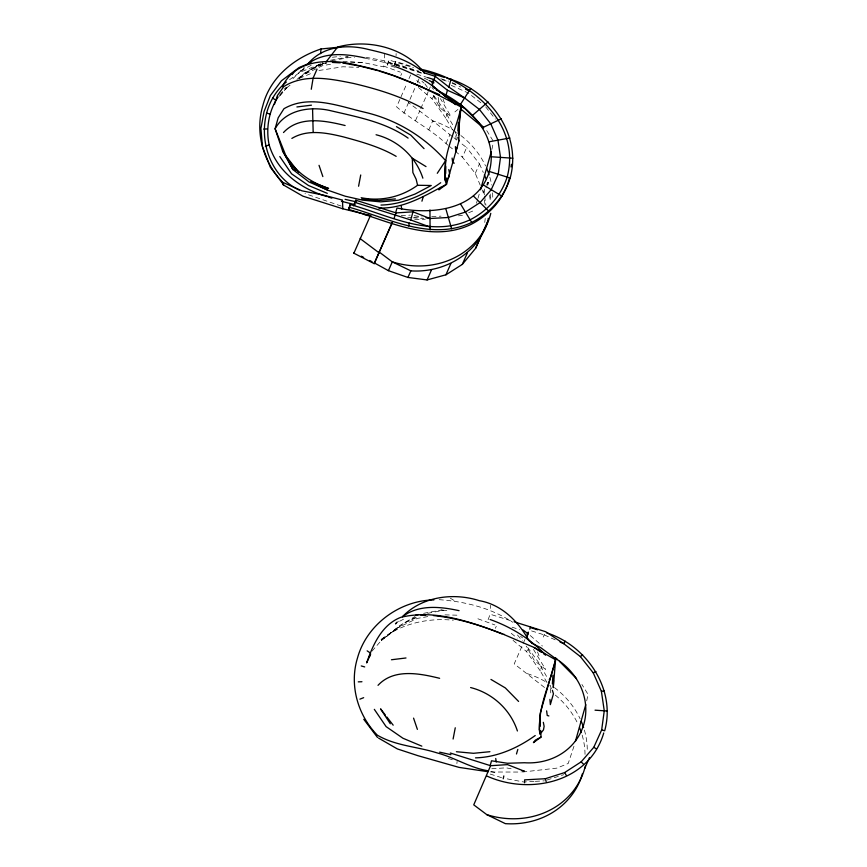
<?xml version="1.0" encoding="UTF-8"?>
<svg xmlns="http://www.w3.org/2000/svg" width="867" height="867" viewBox="0 0 867 867"><rect width="100%" height="100%" fill="white"/><g stroke="black" fill="none" stroke-linecap="round" stroke-linejoin="round"><path stroke-width="0.65" stroke-dasharray="4.33 3.25" d="M394.778 66.141L384.818 62.489L384.46 53.689M396.067 55.607L396.121 53.537M490.603 608.406L490.679 605.296M456.876 763.599L457.126 761.421M484.751 222.418L485.249 218.441M491.914 149.352L493.247 142.882M586.71 700.861L588.043 694.38L581.941 684.486M452.444 129.725L445.811 118.172L447.09 113.577M546.979 682.524L540.336 670.971L541.615 666.376M395.081 67.323L387.419 64.906L389.142 60.029L413.526 67.713M387.419 64.906L389.142 60.029M395.634 61.427L393.585 66.857L395.634 61.427L411.998 66.586M488.121 619.656L490.158 614.226L512.82 621.368M476.449 203.236L477.565 199.562M477.945 198.337L479.809 192.214M573.965 746.238L568.21 763.469L556.939 768.108L522.422 772.042M543.36 637.05L544.346 634.351M555.205 639.835L544.292 634.926L544.953 633.127M399.85 99.456L396.598 106.858C412.139 120.242 430.942 129.4 446.017 143.554L448.066 145.255M400.933 96.985L406.84 83.546M408.986 78.659L410.6 74.985M403.859 113.284L415.315 87.22M417.395 82.473L418.967 78.908M415.542 120.513L419.693 111.052M420.766 108.613L428.233 91.599M428.775 90.385L430.368 86.743M428.797 129.866L432.752 120.838L408.53 102.674M446.017 143.554L449.93 134.645L432.752 120.838A81.487 73.229 23.7 0 1 455.511 131.686M480.253 185.256L475.289 173.422L462.425 157.155L466.63 147.585L460.366 142.73M475.289 173.422L479.484 163.852L466.63 147.585M484.696 189.017L483.222 192.366L483.613 194.956M486.647 184.563L487.633 182.341L488.435 182.298L489.01 186.188M484.415 194.912L484.024 192.322L486.474 186.752M486.961 185.636L488.435 182.298M524.903 639.543L514.229 663.851L544.454 687.444A81.498 73.229 23.7 0 1 547.814 689.558M400.803 75.505L401.746 73.532M495.328 628.304L496.271 626.332M279.813 94.861L285.601 87.513M445.811 118.172L431.918 98.675L434.194 95.955M540.336 670.971L526.442 651.475L528.729 648.754M279.217 96.356L287.551 86.83M280.019 95.446L286.717 87.784M372.03 651.106L382.087 639.629L381.447 640.366L405.344 622.463L417.07 616.545M300.979 71.614L305.314 66.813M395.515 624.413L398.972 620.577M292.916 78.669L304.263 67.366M396.967 621.888L395.146 623.601L406.287 617.792M296.882 79.471L304.859 72.991L322.719 62.381M454.904 111.908L457.96 109.437M299.148 78.106L303.222 74.952L322.622 65.643L331.931 64.006M427.799 616.578L417.157 618.442L397.747 627.751L381.447 640.366L399.384 625.79L415.022 616.513M286.923 87.567L290.044 85.226M299.386 78.225L310.82 69.674L320.584 63.703M289.513 79.753L300.058 72.221L320.79 63.92M298.812 78.084L303.222 74.952M397.747 627.751L380.136 640.312C400.511 623.785 427.464 617.607 453.278 620.23M299.451 78.312L312.738 72.774M304.859 72.991L316.78 66.347L325.58 62.966M300.621 70.801L311.752 64.992M323.705 63.15L310.82 69.674L326.902 62.652M405.344 622.463L418.956 616.524M468.679 212.729L473.685 210.67M318.937 70.487L342.92 66.77L358.754 67.431M546.979 780.018L563.691 774.697M330.414 60.257L347.494 57.059M423.627 613.348L442.029 609.859M331.855 60.788L347.916 57.699L354.484 57.493M427.615 613.348L442.452 610.498L449.008 610.292M458.426 215.829L462.414 215.309M322.09 63.768L327.303 63.161M332.375 57.255L340.352 56.409M401.183 215.699L410.308 215.114M491.806 768.747L506.144 767.826L514.023 769.322M484.024 192.322L483.222 192.366L482.236 189.992M534.029 781.416L523.668 781.991L505.483 778.555M535.329 781.34L544.4 780.842M414.339 217.184L421.015 216.923M431.701 216.512L441.043 216.143M414.719 219.427L425.253 219.275M490.733 772.009L521.1 772.053M440.935 610.162L443.514 610.151M350.463 62.077L364.888 62.446M444.988 614.876L459.412 615.245M407.663 217.444L411.695 217.715M413.028 217.812L423.768 218.527M342.942 61.34L364.639 62.879L383.962 66.9M345.597 56.366L348.198 56.615M439.125 599.682C464.94 601.525 490.874 607.865 512.7 622.235M365.733 57.255L384.07 60.679L400.847 66.824L399.925 66.358M414.242 215.525L422.121 217.021M365.05 58.187L384.818 62.489M490.83 771.457L494.764 772.432M394.994 63.649L418.913 71.181M388.21 62.153L422.868 73.066M440.837 78.724L448.532 81.151M388.351 62.782L423.183 73.749M442.137 79.721L448.488 81.726M416.734 74.139L427.583 77.564M531.579 630.916L544.292 634.926M512.039 627.188L519.593 629.561M448.282 758.441L453.311 760.034M490.169 774.058L501.614 777.666M341.284 206.097L304.989 193.59M383.387 65.99L400.348 72.156M477.912 618.789L494.884 624.955M452.173 82.614L455.695 84.197M452.184 83.221L460.67 87.036M451.252 85.345L468.223 92.986L481.792 103.498M424.223 78.138L427.875 79.883M450.331 598.219L454.341 600.603M530.279 635.554L542.395 646.034M449.93 134.645L453.062 137.073M454.102 137.875L456.194 139.5M433.197 95.392L439.829 107.757L451.035 116.568L440.436 98.61M416.734 80.544L421.676 84.532M511.259 633.343L517.187 638.123M520.579 636.27L522.573 637.884M418.49 87.556L431.918 98.675M449.095 146.1L454.221 150.349M455.24 151.205L462.425 157.155M513.026 640.355L526.442 651.475M421.947 81.346L423.898 83.004M517.447 634.969L522.433 640.832M485.726 106.934L495.371 119.137M431.972 87.372L433.511 89.42M533.433 649.372L545.571 669.367L534.354 660.556L526.215 646.088M433.868 95.684L443.893 109.415L453.018 125.368M527.635 647.421L538.429 662.215L548.204 679.305M424.873 83.828L427.897 88.033M486.723 130.581L493.518 141.581M479.484 163.852L483.287 172.479M456.92 136.011L455.413 132.272L456.476 142.177M551.445 688.81L549.949 685.06L551.011 694.976M443.026 99.163L444.457 102.945M537.551 651.962L538.992 655.745M438.182 97.364L439.829 107.757M490.158 193.959L491.112 200.45M487.633 182.341L488.013 184.931M489.541 195.303L490.505 201.783M484.599 196.213L485.943 205.284M484.371 200.147L485.141 205.327M456.616 132.434A81.487 73.229 23.7 0 1 459.857 134.753M460.919 135.566A81.487 73.229 23.7 0 1 485.574 165.965M489.855 177.269A81.487 73.229 23.7 0 1 491.654 184.996M492.597 192.832A81.487 73.229 23.7 0 1 492.705 199.291M527.288 673.637A81.487 73.229 23.7 0 1 546.687 682.372M554.392 687.553A81.487 73.229 23.7 0 1 580.099 718.765M584.38 730.068A81.487 73.229 23.7 0 1 587.23 752.09M555.303 695.096A81.498 73.229 23.7 0 1 577.877 723.837M582.158 735.14A81.498 73.229 23.7 0 1 585.03 754.583"/><path stroke-width="1.3" d="M445.681 173.487L445.714 166.529M540.206 726.286L540.249 719.328M539.241 729.288L540.163 713.433L555.563 659.776L534.072 647.465L503.857 634.503M440.902 187.283L438.886 189.84L446.483 184.324L458.914 141.007L458.968 127.471L461.027 106.977C428.656 89.669 395.374 72.98 359.101 65.729C332.495 58.566 296.048 57.677 282.349 86.646M458.773 134.819L459.477 118.757L461.027 106.977C456.031 132.293 439.753 158.087 446.483 184.324C425.329 195.454 403.458 209.12 378.662 207.982M553.493 680.27L553.298 687.618L555.563 659.776C549.949 684.334 536.825 708.447 539.946 734.143L539.307 729.7M445.118 180.13L445.627 160.644C424.234 136.531 396.338 119.624 364.942 112.276C338.997 106.229 309.075 94.135 283.953 108.722L278.177 117.814L275.099 128.76L282.534 150.76L292.883 169.564L309.031 181.962L327.596 190.122L345.164 196.202L362.579 200.147L380.678 201.87L398.527 200.201L415.185 193.991L431.246 185.505L417.58 185.267C401.28 197.058 380.938 201.686 361.171 197.709M458.654 132.976L458.968 127.471M457.852 131.069L458.394 122.355M552.387 683.857L552.929 675.144M320.595 53.624L321.018 48.975L340.698 47.002M395.666 212.643L396.999 208.004C430.812 215.005 477.793 210.464 489.291 171.46C499.652 134.147 467.02 104.289 436.404 90.038M392.036 222.895L374.436 262.95L388.416 270.667L407.934 277.451L427.084 279.933L445.931 274.806L462.317 264.392L475.625 248.309L487.904 220.868L488.251 218.321M524.622 782.803L524.6 779.866L545.332 778.718L564.623 772.573L581.15 761.855L593.787 747.3L601.676 729.884L604.266 710.799L601.395 691.346L593.245 672.868L580.391 656.601L563.691 643.65L545.701 631.729L514.077 621.769M509.579 177.507C504.843 198.261 489.454 214.973 470.77 224.553C430.26 243.605 387.538 220.5 348.501 209.413L350.225 204.536C388.524 215.168 430.335 238.403 470.098 219.774C487.579 210.952 501.148 195.812 507.141 177.085C521.901 122.03 468.137 78.507 419.552 68.97M511.053 166.941L511.411 164.296M348.501 209.413L349.434 207.289C388.47 218.376 431.192 241.481 471.702 222.429C489.855 213.249 503.998 197.524 510.154 178.028C522.324 134.071 489.096 89.323 446.906 78.214M546.459 632.758C586.417 645.341 616.264 688.907 604.678 730.827L601.676 729.884M311.264 89.268L313.139 78.063L317.029 69.165M299.288 190.133C259.287 171.135 251.907 109.849 286.348 82.007M327.022 196.571C301.066 189.039 277.093 171.753 269.138 144.876C265.736 128.609 268.748 110.694 278.166 96.963M358.58 186.232L360.726 174.982M453.105 739.031L455.262 727.781M408.693 225.962L409.289 223.144M503.228 778.761L503.814 775.943M491.253 151.823L480.524 189.775M585.778 704.622L575.406 741.35M349.434 207.289L350.225 204.536M355.795 200.223L353.747 205.652L355.795 200.223L396.078 212.914L413.017 211.83L429.999 218.506L448.358 217.487L465.427 212.057L480.058 202.575L491.242 189.678L498.211 174.267L500.508 157.382L497.961 140.172L490.765 123.808L479.386 109.415L464.604 97.96L448.835 87.036L435.277 76.339L423.952 72.774M392.361 222.385L374.23 263.666L353.888 253.207L354.094 252.492M360.466 237.992L360.26 238.707L379.02 252.774L379.226 252.059L392.285 261.856L410.839 270.851C443.947 273.192 478.237 253.587 487.904 220.868M374.23 263.666L374.436 262.95M432.21 85.334L435.917 74.118M396.078 212.914L394.03 218.332M446.126 94.806L447.437 90.233L433.868 79.536L427.583 77.564M430.065 227.067L410.687 219.936L413.017 211.83M448.835 87.036L451.165 78.93M490.202 765.442L491.524 760.803L507.455 763.263L524.47 762.743A62.749 56.388 23.7 0 0 583.816 724.248A62.749 56.388 23.7 0 0 554.577 657.858L540.65 647.606L532.154 643.433M526.735 638.134L528.404 632.336M521.901 770.806L524.535 771.305L507.553 764.629L490.603 765.713L473.75 804.858L486.81 814.655L505.363 823.65A81.498 73.229 23.7 0 0 582.44 773.667M529.813 629.139L530.441 626.917M421.936 201.187L423.291 196.625M516.472 753.987L517.827 749.424M274.395 104.484L277.407 95.576L283.802 86.548C304.729 73.402 330.555 78.799 353.259 83.395C377.383 89.052 401.367 96.4 423.085 108.538M353.888 253.207L370.458 215.493M431.972 83.091L433.576 79.45M388.416 270.667L392.285 261.856A81.487 73.229 23.7 0 0 490.787 213.336M407.934 277.451L410.839 270.851M427.084 279.933L431.571 269.702M445.931 274.806L450.862 263.568M462.317 264.392L467.389 252.85M475.625 248.309L480.025 238.284M527.038 634.677L528.111 632.249M584.661 768.596L589.484 757.617M603.746 732.951C589.3 782.348 529.694 795.451 486.842 776.019M369.873 655.831L366.633 662.919C372.886 644.907 381.783 624.684 400.814 617.326C435.852 608.905 471.746 622.419 504.366 634.503M370.48 654.195L368.93 657.284L370.675 653.956M460.041 105.07L470.727 88.423M565.251 641.222L563.691 643.65L560.049 642.014M437.282 173.292L445.627 160.644M292.168 74.584L294.899 70.585M325.949 62.099L337.631 47.046C367.63 38.712 404.954 47.338 424.277 72.936M446.7 179.913L448.965 177.031L449.594 173.487L448.803 169.531M541.225 732.713L543.49 729.83L544.118 726.286L543.327 722.33M440.696 182.731C423.54 195.042 402.581 204.525 380.992 205.056M535.221 735.53C518.076 747.842 497.116 757.324 475.517 757.856M283.498 132.532C299.256 115.463 325.103 120.6 345.109 125.52M378.023 685.331C393.791 668.262 419.639 673.399 439.634 678.308M472.905 115.029L488.078 101.873M580.391 656.601L582.613 654.672M541.019 737.113L533.422 742.64L535.427 740.082L541.019 737.113L540.77 730.718M482.8 127.557L501.451 118.779M593.245 672.868L595.976 671.578M291.865 138.417C307.568 128.955 326.556 132.814 343.321 136.867C361.441 141.776 379.833 146.848 396.165 156.363M321.018 48.975C294.433 57.764 270.136 77.261 262.939 105.275C254.638 132.293 263.2 162.302 282.75 182.33L301.965 190.838L323.044 195.01L342.443 200.071L342.823 208.795L371.065 215.72M310.906 62.554L299.007 67.593L281.428 80.794L270.352 95.554L264.077 111.54L260.913 128.414L262.484 146.805L270.385 167.32L284.029 185.3L302.821 196.126L342.823 208.795M265.378 146.35L269.138 144.876M359.903 699.149L363.663 697.675M415.976 615.071L418.458 614.562M489.075 141.787L509.915 137.994M601.395 691.346L604.44 690.793M408.108 138.113C385.046 121.77 356.207 116.763 329.2 110.358C309.649 106.218 285.633 109.773 275.099 128.76L286.023 156.06L292.883 169.564M296.904 106.955L311.47 105.178M391.44 659.754L406.005 657.977M433.912 599.931C399.698 600.354 366.524 624.739 357.464 658.075C349.173 685.093 357.724 715.102 377.275 735.129C395.612 745.945 417.092 746.541 436.979 752.87C454.622 757.476 470.077 767.967 488.219 770.806M395.374 198.901L378.944 200.505L361.875 198.933M489.909 751.7L473.48 753.304L456.41 751.722M263.731 129.064L267.415 128.934M358.266 681.863L361.94 681.733M332.429 62.435L340.2 62.836M420.473 614.898L425.664 615.169M433.435 615.57C457.072 618.084 480.177 624.966 502.123 634.005M491.286 156.764L512.896 158.217M364.541 214.593L368.583 214.864M595.044 710.181L607.431 711.016M488.034 771.728L459.077 767.393L418.035 755.721L397.357 748.925L378.565 738.099M364.53 57.861C345.738 53.776 324.182 51.489 307.915 63.941C322.535 46.005 347.342 44 368.41 49.462C386.78 53.635 405.637 58.718 420.885 70.26M459.055 610.661C440.273 606.575 418.718 604.288 402.44 616.74C421.622 596.496 453.474 592.334 479.234 600.658C501.625 604.505 518.466 621.368 528.903 640.67M342.801 62.966L360.639 66.26L377.817 70.617M426.065 217.758L429.999 218.506M355.21 204.753L341.446 201.296M345.109 199.345L356.424 201.881M439.634 752.144L450.959 754.68M266.711 113.144L270.168 114.13M361.246 665.943L364.693 666.929M454.33 163.137L452.704 162.66L452.097 158.065M548.854 715.936L547.229 715.459L546.622 710.864M421.232 70.129L444.337 77.412M489.291 171.46L510.154 178.028M355.156 202.445L410.687 219.936M531.113 627.773L537.562 629.8M450.32 753.022L490.603 765.713M379.063 71.018L393.986 75.83L422.695 87.296M328.225 196.972L331.833 198.153M376.072 134.753C397.888 140.237 415.922 156.764 422.868 178.179M470.608 687.553C492.413 693.036 510.457 709.553 517.404 730.979M395.601 66.716C414.166 73.511 431.723 83.286 445.941 97.158M490.137 619.515C511.064 626.96 530.355 638.838 545.625 655.051L543.522 653.675M327.314 193.352L308.435 185.473L291.572 173.823L279.803 156.548M421.839 746.151L402.971 738.261L386.108 726.622L374.327 709.347M439.536 94.666L409.332 81.704M465.525 89.214L469.166 90.862M447.437 90.233L464.604 97.96M429.1 80.468L433.966 82.799M327.596 190.122L310.733 181.636L328.604 188.453C309.031 181.962 292.071 169.293 282.534 150.76M361.279 256.188L363.663 257.412M369.656 260.49L372.041 261.726M396.436 126.636L410.785 135.133L424.05 148.636M490.96 679.435L505.32 687.921L518.585 701.436M502.004 196.148L483.222 184.866M593.787 747.3L596.539 748.947M284.029 185.3L282.978 184.671L282.75 182.33M426.011 166.594L412.258 158.173L412.876 172.544L416.16 179.274L417.58 185.267M439.656 92.075L464.907 108.538L482.93 126.755M534.072 647.465L541.42 652.298M272.639 98.058L275.684 100.117M367.164 650.857L370.209 652.916M523.083 630.006L528.231 633.972M443.026 94.254L455.511 104.636M460.713 108.96L483.602 127.991M459.889 104.04L464.907 108.538M555.433 657.739L557.438 659.538M473.49 196.083L488.88 211.288M581.15 761.855L583.404 764.087M437.477 90.526L432.958 86.05L434.28 88.055M527.494 638.838L532.013 643.325M559.443 661.337L576.512 678.59M298.66 172.37L286.023 156.06L295.766 170.972M385.295 714.972L380.548 708.859L390.302 723.761M386.866 717.009L393.185 725.17M363.761 719.285L377.503 737.47M471.702 222.429L460.767 204.33M564.623 772.573L566.227 775.228M484.371 174.939L485.997 178.645M319.034 165.326L322.849 176.575M413.559 718.125L417.385 729.375M457.852 137.463L458.914 141.007M552.377 690.262L553.449 693.806L550.339 704.633L549.916 699.398M445.909 209.066L451.642 228.812M545.332 778.718L546.177 781.611M444.771 176.901L445.421 181.344M495.729 758.484L496.227 761.995M401.193 205.685L401.692 209.196M457.05 147.52L455.814 151.833L455.381 146.599M446.234 177.919L446.483 184.324M312.564 108.711L313.171 132.261M429.945 209.944L430.086 230.004M486.69 168.447A81.487 73.229 23.7 0 1 489.075 174.744M585.323 766.135A81.487 73.229 23.7 0 1 486.81 814.655M581.215 721.246A81.487 73.229 23.7 0 1 583.599 727.543M579.514 727.565A81.498 73.229 23.7 0 1 581.378 732.604"/></g></svg>
